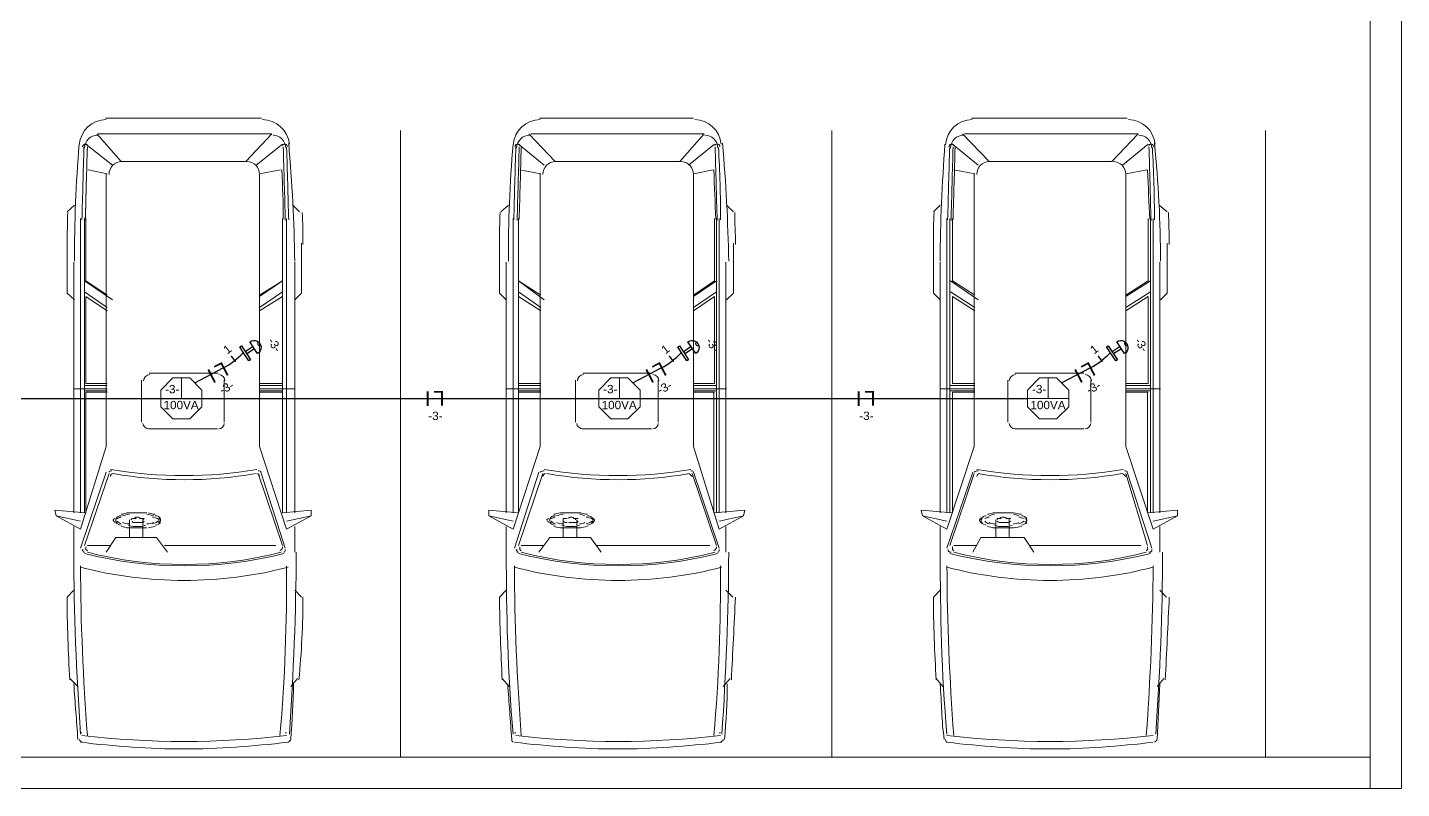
# Model space of a CAD drawing. Header units: millimetres. Extents: x 40 to 176, y -32 to 59.
# Drawn here: x 74 to 80.57, y -16.12 to -12.48 of the extents above; entities that cross this region are included whole.
import ezdxf
from ezdxf.enums import TextEntityAlignment as Align

# ---------------------------------------------------------------- set-up
doc = ezdxf.new("R2010")
doc.units = ezdxf.units.MM
for name, color, linetype in [('1 - Circuitos', 7, 'Continuous'), ('5 - Identificadores', 7, 'Continuous'), ('7 - Eletroduto', 6, 'Continuous'), ('8 - Pontos de iluminação', 5, 'Continuous'), ('9 - Pontos de Tomadas', 240, 'Continuous'), ('Estacionamento', 30, 'Continuous')]:
    doc.layers.add(name, color=color, linetype=linetype)
doc.layers.add('4 - Edificação', color=8, linetype='Continuous', lineweight=20)
doc.styles.get("Standard").update_dxf_attribs({"font": 'arial.ttf'})

# ---------------------------------------------------------------- blocks, each defined once
blk = doc.blocks.new('LAMPADA_TETO')
at = {"layer": '8 - Pontos de iluminação', "color": 5, "linetype": 'Continuous', "lineweight": 15, "true_color": 0x000005}
blk.add_lwpolyline([(0.0401, 0.0986), (-0.0412, 0.0986), (-0.0986, 0.0401), (-0.0986, -0.0395), (-0.0412, -0.098), (0.0401, -0.098), (0.0986, -0.0395), (0.0986, 0.0401)], close=True, dxfattribs=at)
for points in [[(0, 0), (0, 0.0986), (0, 0.0986)], [(0.0986, 0), (-0.0986, 0), (-0.0986, 0)]]:
    blk.add_lwpolyline(points, dxfattribs=at)
at = {"layer": '5 - Identificadores', "ltscale": 0.8}
blk.add_attdef('-N-', (-0.0775, 0.0247), '', height=0.04, dxfattribs=at)
at = {"layer": '5 - Identificadores', "ltscale": 0.8, "flags": 4}
blk.add_attdef('I', (0.0233, 0.025), '', height=0.04, dxfattribs=at)
blk.add_attdef('S-VA', text='', height=0.04, dxfattribs=at).set_placement((-0.0012, -0.0514), align=Align.CENTER)
blk = doc.blocks.new('SENSOR_DE_PRESENCA')
at = {"layer": '8 - Pontos de iluminação'}
for p, q in [((-0.006, -0.0546), (-0.006, -0.01)), ((0.006, -0.0546), (0.006, -0.01))]:
    blk.add_line(p, q, dxfattribs=at)
blk.add_lwpolyline([(0.04, -0.01), (0.04, 0), (0, 0), (-0.04, 0), (-0.04, -0.01), (0, -0.01)], close=True, dxfattribs=at)
blk.add_lwpolyline([(0.0336, -0.0546), (-0.0336, -0.0546, 1.045949)], format="xyb", close=True, dxfattribs=at)
blk.add_arc((0, -0.0897), 0.01, 8.55438, 171.44562, dxfattribs=at)
at = {"layer": '5 - Identificadores', "ltscale": 0.8}
blk.add_attdef('-1-', (0.009, -0.1258), '', height=0.04, dxfattribs=at)
blk = doc.blocks.new('CIRCUITO_LAMPADA')
at = {"layer": '1 - Circuitos', "color": 1}
blk.add_attdef('I', (-0.0831, -0.0365), '', height=0.07, dxfattribs=at)
at = {"layer": '1 - Circuitos', "color": 5}
blk.add_attdef('L', (0.0125, 0.035), '', height=0.07, rotation=180, dxfattribs=at)
at = {"layer": '5 - Identificadores', "ltscale": 0.8}
blk.add_attdef('-N-', (-0.066, -0.103), '', height=0.04, dxfattribs=at)

msp = doc.modelspace()

# ---------------------------------------------------------------- linework, layer by layer
at = {"layer": '4 - Edificação'}
for p, q in [((80.4208, -9.1177), (80.4208, -15.9677)), ((55.0208, -15.9677), (80.4208, -15.9677)), ((80.4208, -15.9677), (80.4208, -16.1177)), ((55.6708, -16.1177), (80.4208, -16.1177))]:
    msp.add_line(p, q, dxfattribs=at)
at = {"layer": '4 - Edificação', "color": 252}
msp.add_lwpolyline([(53.5708, -16.1177), (80.5708, -16.1177), (80.5708, -8.1177), (53.5708, -8.1177)], close=True, dxfattribs=at)
at = {"layer": '7 - Eletroduto'}
for points in [[(70.5273, -14.2534), (74.3145, -14.2534)], [(74.3145, -14.2534), (78.7829, -14.2531)]]:
    msp.add_lwpolyline(points, dxfattribs=at)
at = {"layer": '8 - Pontos de iluminação'}
for points in [[(74.7999, -14.1784), (74.9364, -14.1071, 0.082035), (75.0316, -14.0355, -0.114062)], [(76.8946, -14.1784), (77.0311, -14.1071, 0.082035), (77.1263, -14.0355, -0.114062)], [(78.9452, -14.1784), (79.0818, -14.1071, 0.082035), (79.177, -14.0355, -0.114062)]]:
    msp.add_lwpolyline(points, format="xyb", dxfattribs=at)
at = {"layer": 'Estacionamento', "linetype": 'Continuous', "lineweight": 20}
for points in [[(75.1197, -12.9139), (74.3741, -12.9139), (74.3741, -12.9139)], [(77.1847, -12.9139), (76.4488, -12.9139), (76.4488, -12.9139)], [(79.2595, -12.9139), (78.5139, -12.9139), (78.5139, -12.9139)], [(74.4486, -13.1214), (74.3319, -12.9884), (74.3319, -12.9884)], [(75.1683, -12.9884), (74.3384, -12.9884), (74.3384, -12.9884)], [(75.0451, -13.1214), (75.1683, -12.9884), (75.1683, -12.9884)], [(76.5234, -13.1214), (76.397, -12.9884), (76.397, -12.9884)], [(77.2366, -12.9884), (76.4067, -12.9884), (76.4067, -12.9884)], [(77.1199, -13.1214), (77.2366, -12.9884), (77.2366, -12.9884)], [(78.5982, -13.1214), (78.4717, -12.9884), (78.4717, -12.9884)], [(79.3114, -12.9884), (78.4815, -12.9884), (78.4815, -12.9884)], [(79.1849, -13.1214), (79.3114, -12.9884), (79.3114, -12.9884)], [(74.4065, -13.1376), (74.2801, -13.0371), (74.2801, -13.0371)], [(75.0938, -13.1376), (75.2202, -13.0371), (75.2202, -13.0371)], [(76.4715, -13.1376), (76.3483, -13.0371), (76.3483, -13.0371)], [(77.162, -13.1376), (77.2852, -13.0371), (77.2852, -13.0371)], [(78.5463, -13.1376), (78.4231, -13.0371), (78.4231, -13.0371)], [(79.2368, -13.1376), (79.36, -13.0371), (79.36, -13.0371)], [(75.0451, -13.1214), (74.4486, -13.1214), (74.4486, -13.1214)], [(77.1199, -13.1214), (76.5234, -13.1214), (76.5234, -13.1214)], [(79.1849, -13.1214), (78.5982, -13.1214), (78.5982, -13.1214)], [(74.3806, -13.1797), (74.2898, -13.1603), (74.2898, -13.1603)], [(75.11, -13.1797), (75.2105, -13.1603), (75.2105, -13.1603)], [(76.4553, -13.1797), (76.3548, -13.1603), (76.3548, -13.1603)], [(77.1847, -13.1797), (77.2787, -13.1603), (77.2787, -13.1603)], [(78.5301, -13.1797), (78.4296, -13.1603), (78.4296, -13.1603)], [(79.253, -13.1797), (79.3535, -13.1603), (79.3535, -13.1603)], [(74.225, -13.3288), (74.1893, -13.3613), (74.1893, -13.3613)], [(75.3012, -13.3613), (75.2688, -13.3288), (75.2688, -13.3288)], [(76.2997, -13.3288), (76.2641, -13.3613), (76.2641, -13.3613)], [(77.376, -13.3613), (77.3436, -13.3288), (77.3436, -13.3288)], [(78.3648, -13.3288), (78.3323, -13.3613), (78.3323, -13.3613)], [(79.4508, -13.3613), (79.4119, -13.3288), (79.4119, -13.3288)], [(74.2801, -13.6919), (74.2801, -13.3937), (74.2801, -13.3937)], [(75.2202, -13.6919), (75.2202, -13.3937), (75.2202, -13.3937)], [(76.3483, -13.6919), (76.3483, -13.3937), (76.3483, -13.3937)], [(77.2852, -13.6919), (77.2852, -13.3937), (77.2852, -13.3937)], [(78.4231, -13.6919), (78.4231, -13.3937), (78.4231, -13.3937)], [(79.36, -13.6919), (79.36, -13.3937), (79.36, -13.3937)], [(74.225, -13.7827), (74.1893, -13.7503), (74.1893, -13.5104)], [(75.311, -13.5104), (75.311, -13.7503), (75.2785, -13.7827)], [(76.29, -13.7827), (76.2576, -13.7503), (76.2576, -13.5104)], [(77.376, -13.5104), (77.376, -13.7503), (77.3436, -13.7827)], [(78.3648, -13.7827), (78.3323, -13.7503), (78.3323, -13.5104)], [(79.4508, -13.5104), (79.4508, -13.7503), (79.4183, -13.7827)], [(74.4065, -13.7827), (74.2736, -13.6919), (74.2736, -13.6919)], [(74.3806, -13.76), (74.2801, -13.6919), (74.2801, -13.6919)], [(75.11, -13.76), (75.2202, -13.6919), (75.2202, -13.6919)], [(75.11, -13.7665), (75.2202, -13.6919), (75.2202, -13.6919)], [(76.4715, -13.7827), (76.3483, -13.6919), (76.3483, -13.6919)], [(76.4553, -13.76), (76.3483, -13.6919), (76.3483, -13.6919)], [(77.1847, -13.76), (77.2852, -13.6919), (77.2852, -13.6919)], [(77.1847, -13.7665), (77.295, -13.6919), (77.295, -13.6919)], [(78.5463, -13.7827), (78.4134, -13.6919), (78.4134, -13.6919)], [(78.5301, -13.76), (78.4231, -13.6919), (78.4231, -13.6919)], [(79.253, -13.76), (79.36, -13.6919), (79.36, -13.6919)], [(79.253, -13.7665), (79.3697, -13.6919), (79.3697, -13.6919)], [(74.3806, -13.8184), (74.2736, -13.7438), (74.2736, -13.7438)], [(74.3806, -13.8346), (74.2801, -13.7665), (74.2801, -13.7665)], [(74.2801, -14.1814), (74.2801, -13.7665), (74.2801, -13.7665)], [(75.11, -13.8184), (75.2202, -13.7438), (75.2202, -13.7438)], [(75.11, -13.8346), (75.2202, -13.7665), (75.2202, -13.7665)], [(75.2202, -14.1814), (75.2202, -13.7665), (75.2202, -13.7665)], [(76.4553, -13.8184), (76.3483, -13.7438), (76.3483, -13.7438)], [(76.4553, -13.8346), (76.3483, -13.7665), (76.3483, -13.7665)], [(76.3483, -14.1814), (76.3483, -13.7665), (76.3483, -13.7665)], [(77.1847, -13.8184), (77.295, -13.7438), (77.295, -13.7438)], [(77.1847, -13.8346), (77.2852, -13.7665), (77.2852, -13.7665)], [(77.2852, -14.1814), (77.2852, -13.7665), (77.2852, -13.7665)], [(78.5301, -13.8184), (78.4134, -13.7438), (78.4134, -13.7438)], [(78.5301, -13.8346), (78.4231, -13.7665), (78.4231, -13.7665)], [(78.4231, -14.1814), (78.4231, -13.7665), (78.4231, -13.7665)], [(79.253, -13.8184), (79.3697, -13.7438), (79.3697, -13.7438)], [(79.253, -13.8346), (79.36, -13.7665), (79.36, -13.7665)], [(79.36, -14.1814), (79.36, -13.7665), (79.36, -13.7665)], [(74.3806, -14.1912), (74.2736, -14.1912), (74.2736, -14.1912)], [(74.3806, -14.1814), (74.2801, -14.1814), (74.2801, -14.1814)], [(74.5816, -14.1328), (74.7469, -14.1328), (74.7469, -14.1328)], [(74.9122, -14.1328), (74.7469, -14.1328), (74.7469, -14.1328)], [(75.11, -14.1814), (75.2202, -14.1814), (75.2202, -14.1814)], [(75.11, -14.1912), (75.2202, -14.1912), (75.2202, -14.1912)], [(76.4553, -14.1814), (76.3483, -14.1814), (76.3483, -14.1814)], [(76.4553, -14.1912), (76.3483, -14.1912), (76.3483, -14.1912)], [(76.6563, -14.1328), (76.8216, -14.1328), (76.8216, -14.1328)], [(76.987, -14.1328), (76.8216, -14.1328), (76.8216, -14.1328)], [(77.1847, -14.1814), (77.2852, -14.1814), (77.2852, -14.1814)], [(77.1847, -14.1912), (77.295, -14.1912), (77.295, -14.1912)], [(78.5301, -14.1912), (78.4134, -14.1912), (78.4134, -14.1912)], [(78.5301, -14.1814), (78.4231, -14.1814), (78.4231, -14.1814)], [(78.7214, -14.1328), (78.8867, -14.1328), (78.8867, -14.1328)], [(79.052, -14.1328), (78.8867, -14.1328), (78.8867, -14.1328)], [(79.253, -14.1814), (79.36, -14.1814), (79.36, -14.1814)], [(79.253, -14.1912), (79.3697, -14.1912), (79.3697, -14.1912)], [(74.3806, -14.2074), (74.225, -14.2074), (74.225, -14.2074)], [(74.3806, -14.2171), (74.2736, -14.2171), (74.2736, -14.2171)], [(74.3806, -14.2236), (74.2801, -14.2236), (74.2801, -14.2236)], [(75.11, -14.2074), (75.2785, -14.2074), (75.2785, -14.2074)], [(75.11, -14.2171), (75.2202, -14.2171), (75.2202, -14.2171)], [(75.11, -14.2236), (75.2202, -14.2236), (75.2202, -14.2236)], [(76.4553, -14.2074), (76.29, -14.2074), (76.29, -14.2074)], [(76.4553, -14.2171), (76.3483, -14.2171), (76.3483, -14.2171)], [(76.4553, -14.2236), (76.3483, -14.2236), (76.3483, -14.2236)], [(77.1847, -14.2074), (77.3436, -14.2074), (77.3436, -14.2074)], [(77.1847, -14.2171), (77.295, -14.2171), (77.295, -14.2171)], [(77.1847, -14.2236), (77.2852, -14.2236), (77.2852, -14.2236)], [(78.5301, -14.2074), (78.3648, -14.2074), (78.3648, -14.2074)], [(78.5301, -14.2171), (78.4134, -14.2171), (78.4134, -14.2171)], [(78.5301, -14.2236), (78.4231, -14.2236), (78.4231, -14.2236)], [(79.253, -14.2074), (79.4183, -14.2074), (79.4183, -14.2074)], [(79.253, -14.2171), (79.3697, -14.2171), (79.3697, -14.2171)], [(79.253, -14.2236), (79.36, -14.2236), (79.36, -14.2236)]]:
    msp.add_lwpolyline(points, dxfattribs=at)
at = {"layer": 'Estacionamento', "linetype": 'Continuous', "lineweight": 9}
for points in [[(75.7843, -15.9677), (73.7095, -15.9677), (73.7095, -12.9722)], [(77.8461, -15.9677), (75.7843, -15.9677), (75.7843, -12.9722)], [(77.8461, -12.9722), (77.8461, -15.9677), (79.9208, -15.9677), (79.9208, -12.9722)], [(74.3773, -14.4829), (74.3773, -13.1797), (74.3773, -13.1797)], [(75.11, -14.4829), (75.11, -13.1797), (75.11, -13.1797)], [(76.4521, -14.4829), (76.4521, -13.1797), (76.4521, -13.1797)], [(77.1847, -14.4829), (77.1847, -13.1797), (77.1847, -13.1797)], [(78.5268, -14.4829), (78.5268, -13.1797), (78.5268, -13.1797)], [(79.253, -14.4829), (79.253, -13.1797), (79.253, -13.1797)], [(74.2541, -14.8006), (74.2541, -13.3937), (74.2541, -13.3937)], [(74.2736, -14.8006), (74.2736, -13.3937), (74.2736, -13.3937)], [(75.2202, -14.8006), (75.2202, -13.3937), (75.2202, -13.3937)], [(75.2396, -14.8006), (75.2396, -13.3937), (75.2396, -13.3937)], [(76.3224, -14.8006), (76.3224, -13.3937), (76.3224, -13.3937)], [(76.3483, -14.8006), (76.3483, -13.3937), (76.3483, -13.3937)], [(77.295, -14.8006), (77.295, -13.3937), (77.295, -13.3937)], [(77.3079, -14.8006), (77.3079, -13.3937), (77.3079, -13.3937)], [(78.3972, -14.8006), (78.3972, -13.3937), (78.3972, -13.3937)], [(78.4101, -14.8006), (78.4101, -13.3937), (78.4101, -13.3937)], [(79.3697, -14.8006), (79.3697, -13.3937), (79.3697, -13.3937)], [(79.3827, -14.8006), (79.3827, -13.3937), (79.3827, -13.3937)], [(74.2217, -14.8006), (74.2217, -13.6012), (74.2217, -13.6012)], [(75.2785, -14.8006), (75.2785, -13.6012), (75.2785, -13.6012)], [(76.29, -14.8006), (76.29, -13.6012), (76.29, -13.6012)], [(77.3403, -14.8006), (77.3403, -13.6012), (77.3403, -13.6012)], [(78.3648, -14.8006), (78.3648, -13.6012), (78.3648, -13.6012)], [(79.4151, -14.8006), (79.4151, -13.6012), (79.4151, -13.6012)], [(74.2736, -14.8006), (74.2736, -13.7438), (74.2736, -13.7438)], [(76.3483, -14.8006), (76.3483, -13.7438), (76.3483, -13.7438)], [(78.4101, -14.8006), (78.4101, -13.7438), (78.4101, -13.7438)], [(74.5459, -14.3662), (74.5459, -14.1652), (74.5459, -14.1652)], [(74.9414, -14.3662), (74.9414, -14.1652), (74.9414, -14.1652)], [(76.6207, -14.3662), (76.6207, -14.1652), (76.6207, -14.1652)], [(77.0162, -14.3662), (77.0162, -14.1652), (77.0162, -14.1652)], [(78.6889, -14.3662), (78.6889, -14.1652), (78.6889, -14.1652)], [(79.0844, -14.3662), (79.0844, -14.1652), (79.0844, -14.1652)], [(74.2801, -14.8006), (74.2801, -14.2236), (74.2801, -14.2236)], [(75.2202, -14.8006), (75.2202, -14.2236), (75.2202, -14.2236)], [(76.3483, -14.8006), (76.3483, -14.2236), (76.3483, -14.2236)], [(77.282, -14.8006), (77.282, -14.2236), (77.282, -14.2236)], [(78.4231, -14.8006), (78.4231, -14.2236), (78.4231, -14.2236)], [(79.3568, -14.8006), (79.3568, -14.2236), (79.3568, -14.2236)], [(74.5783, -14.3986), (74.7469, -14.3986), (74.7469, -14.3986)], [(74.909, -14.3986), (74.7469, -14.3986), (74.7469, -14.3986)], [(76.6531, -14.3986), (76.8216, -14.3986), (76.8216, -14.3986)], [(76.9837, -14.3986), (76.8216, -14.3986), (76.8216, -14.3986)], [(78.7214, -14.3986), (78.8834, -14.3986), (78.8834, -14.3986)], [(79.052, -14.3986), (78.8834, -14.3986), (78.8834, -14.3986)], [(74.2541, -14.8784), (74.3773, -14.4829), (74.3773, -14.4829)], [(75.2396, -14.8784), (75.11, -14.4829), (75.11, -14.4829)], [(76.3224, -14.8784), (76.4521, -14.4829), (76.4521, -14.4829)], [(77.3079, -14.8784), (77.1847, -14.4829), (77.1847, -14.4829)], [(78.3972, -14.8784), (78.5268, -14.4829), (78.5268, -14.4829)], [(79.3827, -14.8784), (79.253, -14.4829), (79.253, -14.4829)], [(74.2541, -14.9692), (74.3773, -14.6061), (74.3773, -14.6061)], [(74.2736, -14.9562), (74.3903, -14.6126), (74.3903, -14.6126)], [(75.2202, -14.9562), (75.1035, -14.6126), (75.1035, -14.6126)], [(75.2332, -14.9692), (75.1165, -14.6061), (75.1165, -14.6061)], [(76.3289, -14.9692), (76.4456, -14.6061), (76.4456, -14.6061)], [(76.3483, -14.9562), (76.465, -14.6126), (76.465, -14.6126)], [(77.295, -14.9562), (77.1782, -14.6126), (77.1782, -14.6126)], [(77.3079, -14.9692), (77.1847, -14.6061), (77.1847, -14.6061)], [(78.3972, -14.9692), (78.5204, -14.6061), (78.5204, -14.6061)], [(78.4101, -14.9562), (78.5268, -14.6126), (78.5268, -14.6126)], [(79.3568, -14.9562), (79.253, -14.6126), (79.253, -14.6126)], [(79.3762, -14.9692), (79.2595, -14.6061), (79.2595, -14.6061)], [(74.1374, -14.8136), (74.1309, -14.7877), (74.2801, -14.8006)], [(74.2541, -14.8784), (74.1374, -14.8136), (74.2541, -14.8395)], [(74.4875, -14.859), (74.4875, -14.833), (74.4875, -14.833)], [(74.494, -14.833), (74.5005, -14.8266), (74.5005, -14.8266)], [(74.5524, -14.833), (74.5589, -14.8266), (74.5589, -14.8266)], [(74.5524, -14.859), (74.5524, -14.833), (74.5524, -14.833)], [(75.3563, -14.8136), (75.3563, -14.7877), (75.2202, -14.8006)], [(75.2396, -14.8784), (75.3563, -14.8136), (75.2396, -14.8395)], [(76.2057, -14.8136), (76.2057, -14.7877), (76.3483, -14.8006)], [(76.3224, -14.8784), (76.2057, -14.8136), (76.3224, -14.8395)], [(76.5623, -14.833), (76.5623, -14.8266), (76.5623, -14.8266)], [(76.5623, -14.859), (76.5623, -14.833), (76.5623, -14.833)], [(76.6207, -14.833), (76.6207, -14.8266), (76.6207, -14.8266)], [(76.6271, -14.859), (76.6271, -14.833), (76.6271, -14.833)], [(77.4246, -14.8136), (77.4311, -14.7877), (77.282, -14.8006)], [(77.3079, -14.8784), (77.4246, -14.8136), (77.3079, -14.8395)], [(78.2805, -14.8136), (78.274, -14.7877), (78.4231, -14.8006)], [(78.3972, -14.8784), (78.2805, -14.8136), (78.3972, -14.8395)], [(78.6306, -14.859), (78.6306, -14.833), (78.6306, -14.833)], [(78.6371, -14.833), (78.6371, -14.8266), (78.6371, -14.8266)], [(78.6954, -14.833), (78.6954, -14.8266), (78.6954, -14.8266)], [(78.6954, -14.859), (78.6954, -14.833), (78.6954, -14.833)], [(79.4994, -14.8136), (79.4994, -14.7877), (79.3568, -14.8006)], [(79.3827, -14.8784), (79.4994, -14.8136), (79.3827, -14.8395)], [(74.2217, -14.9886), (74.2217, -14.8655), (74.2217, -14.8655)], [(74.4875, -14.9173), (74.4875, -14.8655), (74.4875, -14.8655)], [(74.5524, -14.9173), (74.5524, -14.8655), (74.5524, -14.8655)], [(75.2785, -14.9886), (75.2785, -14.8655), (75.2785, -14.8655)], [(76.29, -14.9886), (76.29, -14.8655), (76.29, -14.8655)], [(76.5623, -14.9173), (76.5623, -14.8655), (76.5623, -14.8655)], [(76.6271, -14.9173), (76.6271, -14.8655), (76.6271, -14.8655)], [(77.3403, -14.9886), (77.3403, -14.8655), (77.3403, -14.8655)], [(78.3648, -14.9886), (78.3648, -14.8655), (78.3648, -14.8655)], [(78.6306, -14.9173), (78.6306, -14.8655), (78.6306, -14.8655)], [(78.6954, -14.9173), (78.6954, -14.8655), (78.6954, -14.8655)], [(79.4151, -14.9886), (79.4151, -14.8655), (79.4151, -14.8655)], [(74.2865, -14.9562), (74.3968, -14.9562), (74.3968, -14.9562)], [(74.3773, -14.9886), (74.4227, -14.9173), (74.52, -14.9173)], [(74.6691, -14.9886), (74.6172, -14.9173), (74.52, -14.9173)], [(74.6561, -14.9562), (75.1878, -14.9562), (75.1878, -14.9562)], [(76.3613, -14.9562), (76.4715, -14.9562), (76.4715, -14.9562)], [(76.4456, -14.9886), (76.4975, -14.9173), (76.5947, -14.9173)], [(76.7438, -14.9886), (76.692, -14.9173), (76.5947, -14.9173)], [(76.7179, -14.9562), (77.2625, -14.9562), (77.2625, -14.9562)], [(78.4296, -14.9562), (78.5398, -14.9562), (78.5398, -14.9562)], [(78.5204, -14.9886), (78.5593, -14.9173), (78.663, -14.9173)], [(78.8121, -14.9886), (78.7667, -14.9173), (78.663, -14.9173)], [(78.7927, -14.9562), (79.3243, -14.9562), (79.3243, -14.9562)], [(74.2217, -15.1702), (74.1893, -15.2026), (74.1893, -15.2026)], [(75.311, -15.2026), (75.2785, -15.1702), (75.2785, -15.1702)], [(76.29, -15.1702), (76.2576, -15.2026), (76.2576, -15.2026)], [(77.3728, -15.2026), (77.3403, -15.1702), (77.3403, -15.1702)], [(78.3648, -15.1702), (78.3323, -15.2026), (78.3323, -15.2026)], [(79.4475, -15.2026), (79.4151, -15.1702), (79.4151, -15.1702)], [(74.2412, -15.6305), (74.2023, -15.5916), (74.2023, -15.5916)], [(75.2915, -15.5916), (75.2591, -15.6305), (75.2591, -15.6305)], [(76.303, -15.6305), (76.2705, -15.5916), (76.2705, -15.5916)], [(77.3598, -15.5916), (77.3274, -15.6305), (77.3274, -15.6305)], [(78.3777, -15.6305), (78.3453, -15.5916), (78.3453, -15.5916)], [(79.4346, -15.5916), (79.4021, -15.6305), (79.4021, -15.6305)], [(74.2541, -15.851), (74.2606, -15.851), (74.2606, -15.851)], [(75.2332, -15.851), (75.2396, -15.851), (75.2396, -15.851)], [(76.3289, -15.851), (76.3354, -15.851), (76.3354, -15.851)], [(77.3079, -15.851), (77.3144, -15.851), (77.3144, -15.851)]]:
    msp.add_lwpolyline(points, dxfattribs=at)
for points in [[(78.3972, -15.851), (78.3972, -15.851)], [(79.3762, -15.851), (79.3762, -15.851)]]:
    msp.add_lwpolyline(points, close=True, dxfattribs=at)
at = {"layer": 'Estacionamento', "linetype": 'Continuous', "lineweight": 20}
for points in [[(74.3773, -12.9204), (74.3092, -12.9204), (74.2541, -12.9722), (74.2476, -13.0403)], [(75.2526, -13.0371), (75.2461, -12.9722), (75.191, -12.9204), (75.1229, -12.9204)], [(76.4521, -12.9204), (76.384, -12.9204), (76.3289, -12.9722), (76.3224, -13.0403)], [(77.3176, -13.0371), (77.3112, -12.9722), (77.2561, -12.9204), (77.1912, -12.9204)], [(78.5171, -12.9204), (78.4523, -12.9204), (78.3939, -12.9722), (78.3907, -13.0403)], [(79.3924, -13.0371), (79.3859, -12.9722), (79.3308, -12.9204), (79.266, -12.9204)], [(74.3352, -12.9949), (74.3028, -12.9949), (74.2736, -13.0209), (74.2736, -13.0565)], [(75.2364, -13.0565), (75.2332, -13.0209), (75.2072, -12.9949), (75.1748, -12.9949)], [(76.4035, -12.9949), (76.3678, -12.9949), (76.3419, -13.0209), (76.3386, -13.0565)], [(77.3014, -13.0565), (77.3014, -13.0209), (77.2723, -12.9949), (77.2398, -12.9949)], [(78.4782, -12.9949), (78.4426, -12.9949), (78.4166, -13.0209), (78.4134, -13.0565)], [(79.3762, -13.0565), (79.3762, -13.0209), (79.347, -12.9949), (79.3146, -12.9949)], [(74.2476, -13.0371), (74.2314, -13.2251), (74.225, -13.4131), (74.225, -13.5979)], [(74.2703, -13.05), (74.2671, -13.1667), (74.2639, -13.2835), (74.2606, -13.4002)], [(74.2865, -13.05), (74.2833, -13.1667), (74.2801, -13.2835), (74.2768, -13.4034)], [(74.2865, -13.0533), (74.2833, -13.1667), (74.2801, -13.2802), (74.2768, -13.3969)], [(75.2332, -13.4034), (75.2299, -13.2835), (75.2267, -13.1667), (75.2234, -13.05)], [(75.2494, -13.4002), (75.2461, -13.2835), (75.2429, -13.17), (75.2396, -13.0533)], [(75.2785, -13.5979), (75.2753, -13.4099), (75.2656, -13.2219), (75.2494, -13.0338)], [(76.3224, -13.0371), (76.3062, -13.2251), (76.2997, -13.4131), (76.2997, -13.5979)], [(76.3354, -13.05), (76.3321, -13.1667), (76.3289, -13.2835), (76.3257, -13.4002)], [(76.3516, -13.05), (76.3483, -13.1667), (76.3451, -13.2835), (76.3419, -13.4034)], [(76.3613, -13.0533), (76.3581, -13.1667), (76.3548, -13.2802), (76.3516, -13.3969)], [(77.2982, -13.4034), (77.295, -13.2835), (77.2917, -13.1667), (77.2885, -13.05)], [(77.3144, -13.4002), (77.3144, -13.2835), (77.3112, -13.17), (77.3047, -13.0533)], [(77.3533, -13.5979), (77.3501, -13.4099), (77.3403, -13.2219), (77.3241, -13.0338)], [(78.3874, -13.0371), (78.3745, -13.2251), (78.3648, -13.4131), (78.3648, -13.5979)], [(78.4101, -13.05), (78.4069, -13.1667), (78.4037, -13.2835), (78.4004, -13.4002)], [(78.4263, -13.05), (78.4231, -13.1667), (78.4199, -13.2835), (78.4166, -13.4034)], [(78.4361, -13.0533), (78.4328, -13.1667), (78.4296, -13.2802), (78.4263, -13.3969)], [(79.373, -13.4034), (79.3697, -13.2835), (79.3665, -13.1667), (79.3632, -13.05)], [(79.3892, -13.4002), (79.3892, -13.2835), (79.3859, -13.17), (79.3794, -13.0533)], [(79.4183, -13.5979), (79.4183, -13.4099), (79.4086, -13.2219), (79.3892, -13.0338)], [(74.4519, -13.1214), (74.4162, -13.1214), (74.3903, -13.1473), (74.3903, -13.183)], [(74.4519, -13.1214), (74.4162, -13.1214), (74.3903, -13.1473), (74.3903, -13.183)], [(75.11, -13.183), (75.11, -13.1473), (75.084, -13.1214), (75.0484, -13.1214)], [(76.5266, -13.1214), (76.491, -13.1214), (76.465, -13.1473), (76.465, -13.183)], [(76.5266, -13.1214), (76.491, -13.1214), (76.465, -13.1473), (76.465, -13.183)], [(77.1847, -13.183), (77.1847, -13.1473), (77.1588, -13.1214), (77.1231, -13.1214)], [(78.6014, -13.1214), (78.5657, -13.1214), (78.5398, -13.1473), (78.5398, -13.183)], [(78.6014, -13.1214), (78.5657, -13.1214), (78.5398, -13.1473), (78.5398, -13.183)], [(79.253, -13.183), (79.253, -13.1473), (79.2238, -13.1214), (79.1914, -13.1214)], [(75.2234, -13.3969), (75.2234, -13.3191), (75.2202, -13.2413), (75.2169, -13.1603)], [(77.2917, -13.3969), (77.2885, -13.3191), (77.2852, -13.2413), (77.282, -13.1603)], [(79.3665, -13.3969), (79.3632, -13.3191), (79.36, -13.2413), (79.3568, -13.1603)], [(74.1925, -13.3645), (74.1925, -13.4131), (74.1893, -13.465), (74.1893, -13.5169)], [(75.3174, -13.5169), (75.3174, -13.465), (75.3174, -13.4131), (75.3142, -13.3645)], [(76.2608, -13.3645), (76.2576, -13.4131), (76.2576, -13.465), (76.2576, -13.5169)], [(77.3857, -13.5169), (77.3857, -13.465), (77.3825, -13.4131), (77.3825, -13.3645)], [(78.3356, -13.3645), (78.3323, -13.4131), (78.3323, -13.465), (78.3323, -13.5169)], [(79.4605, -13.5169), (79.4605, -13.465), (79.4572, -13.4131), (79.4572, -13.3645)], [(74.5848, -14.1393), (74.5686, -14.1393), (74.5556, -14.1555), (74.5556, -14.1685)], [(74.9446, -14.1685), (74.9446, -14.1555), (74.9317, -14.1393), (74.9155, -14.1393)], [(76.6596, -14.1393), (76.6433, -14.1393), (76.6304, -14.1555), (76.6304, -14.1685)], [(77.0194, -14.1685), (77.0194, -14.1555), (77.0064, -14.1393), (76.9902, -14.1393)], [(78.7246, -14.1393), (78.7084, -14.1393), (78.6954, -14.1555), (78.6954, -14.1685)], [(79.0877, -14.1685), (79.0877, -14.1555), (79.0747, -14.1393), (79.0585, -14.1393)]]:
    msp.add_open_spline(points, degree=3, dxfattribs=at)
for points in [[(74.2865, -13.0436), (74.2865, -13.0371), (74.2801, -13.0371), (74.2736, -13.0371), (74.2736, -13.0371), (74.2703, -13.0403), (74.2639, -13.0436), (74.2639, -13.05)], [(75.2429, -13.05), (75.2429, -13.0436), (75.2396, -13.0403), (75.2332, -13.0371), (75.2332, -13.0371), (75.2299, -13.0371), (75.2234, -13.0371), (75.2202, -13.0436)], [(76.3548, -13.0436), (76.3516, -13.0371), (76.3451, -13.0371), (76.3419, -13.0371), (76.3419, -13.0371), (76.3354, -13.0403), (76.3321, -13.0436), (76.3321, -13.05)], [(77.3112, -13.05), (77.3112, -13.0436), (77.3079, -13.0403), (77.3014, -13.0371), (77.3014, -13.0371), (77.295, -13.0371), (77.2917, -13.0371), (77.2885, -13.0436)], [(78.4296, -13.0436), (78.4263, -13.0371), (78.4199, -13.0371), (78.4166, -13.0371), (78.4166, -13.0371), (78.4101, -13.0403), (78.4069, -13.0436), (78.4069, -13.05)], [(79.3859, -13.05), (79.3859, -13.0436), (79.3827, -13.0403), (79.3762, -13.0371), (79.3762, -13.0371), (79.3697, -13.0371), (79.3665, -13.0371), (79.3632, -13.0436)]]:
    msp.add_open_spline(points, degree=3, knots=[0, 0, 0, 0, 0.125, 0.125, 0.125, 0.125001, 1, 1, 1, 1], dxfattribs=at)
at = {"layer": 'Estacionamento', "linetype": 'Continuous', "lineweight": 9}
for points in [[(74.5524, -14.3727), (74.5524, -14.3857), (74.5653, -14.3986), (74.5848, -14.3986)], [(74.9155, -14.3986), (74.9284, -14.3986), (74.9414, -14.3857), (74.9414, -14.3727)], [(76.6271, -14.3727), (76.6271, -14.3857), (76.6401, -14.3986), (76.6596, -14.3986)], [(76.9902, -14.3986), (77.0032, -14.3986), (77.0162, -14.3857), (77.0162, -14.3727)], [(78.6954, -14.3727), (78.6954, -14.3857), (78.7084, -14.3986), (78.7214, -14.3986)], [(79.0585, -14.3986), (79.0715, -14.3986), (79.0844, -14.3857), (79.0844, -14.3727)], [(74.4033, -14.5996), (74.3968, -14.5996), (74.3903, -14.5996), (74.3903, -14.6061)], [(74.3968, -14.5931), (74.6302, -14.632), (74.8701, -14.632), (75.097, -14.5931)], [(74.4097, -14.6126), (74.4033, -14.6126), (74.3968, -14.6191), (74.3968, -14.6256)], [(74.4097, -14.6126), (74.6367, -14.6515), (74.8636, -14.6515), (75.0905, -14.6126)], [(75.11, -14.6256), (75.11, -14.6191), (75.1035, -14.6126), (75.097, -14.6126)], [(75.1165, -14.6061), (75.1165, -14.5996), (75.11, -14.5996), (75.1035, -14.5996)], [(76.4715, -14.5996), (76.465, -14.5996), (76.4586, -14.5996), (76.4521, -14.6061)], [(76.478, -14.6126), (76.4715, -14.6126), (76.465, -14.6191), (76.465, -14.6256)], [(76.4715, -14.5931), (76.7049, -14.632), (76.9448, -14.632), (77.1718, -14.5931)], [(76.4845, -14.6126), (76.7114, -14.6515), (76.9384, -14.6515), (77.1653, -14.6126)], [(77.1782, -14.6256), (77.1718, -14.6191), (77.1653, -14.6126), (77.1588, -14.6126)], [(77.1847, -14.6061), (77.1847, -14.5996), (77.1782, -14.5996), (77.1718, -14.5996)], [(78.5463, -14.5996), (78.5398, -14.5996), (78.5333, -14.5996), (78.5268, -14.6061)], [(78.5398, -14.5931), (78.7732, -14.632), (79.0066, -14.632), (79.24, -14.5931)], [(78.5528, -14.6126), (78.5463, -14.6126), (78.5398, -14.6191), (78.5398, -14.6256)], [(78.5463, -14.6126), (78.7732, -14.6515), (79.0066, -14.6515), (79.2336, -14.6126)], [(79.253, -14.6256), (79.2465, -14.6191), (79.24, -14.6126), (79.2336, -14.6126)], [(79.2595, -14.6061), (79.2595, -14.5996), (79.253, -14.5996), (79.2465, -14.5996)], [(74.4162, -14.8266), (74.4162, -14.8266), (74.4097, -14.833), (74.4097, -14.833)], [(74.4097, -14.833), (74.4097, -14.8395), (74.4162, -14.8395), (74.4162, -14.846)], [(74.4486, -14.8136), (74.4357, -14.8136), (74.4292, -14.8201), (74.4227, -14.8266)], [(74.4292, -14.8266), (74.4227, -14.8266), (74.4227, -14.833), (74.4227, -14.833)], [(74.4227, -14.833), (74.4227, -14.8395), (74.4227, -14.846), (74.4292, -14.846)], [(74.4227, -14.846), (74.4292, -14.8525), (74.4357, -14.859), (74.4486, -14.859)], [(74.4486, -14.8201), (74.4422, -14.8201), (74.4357, -14.8266), (74.4292, -14.8266)], [(74.4292, -14.8395), (74.4357, -14.846), (74.4422, -14.8525), (74.4486, -14.8525)], [(74.4811, -14.8006), (74.4681, -14.8006), (74.4616, -14.8071), (74.4486, -14.8071)], [(74.4875, -14.8071), (74.4746, -14.8071), (74.4681, -14.8136), (74.4551, -14.8136)], [(74.4551, -14.846), (74.4681, -14.8525), (74.4746, -14.8525), (74.4875, -14.8525)], [(74.5264, -14.8006), (74.507, -14.8006), (74.494, -14.8006), (74.4746, -14.8006)], [(74.5264, -14.8006), (74.5135, -14.8006), (74.494, -14.8006), (74.4811, -14.8006)], [(74.507, -14.8266), (74.507, -14.8266), (74.5005, -14.8266), (74.5005, -14.8266)], [(74.5005, -14.8395), (74.5005, -14.846), (74.507, -14.846), (74.507, -14.846)], [(74.52, -14.8266), (74.5135, -14.8266), (74.5135, -14.8266), (74.507, -14.8266)], [(74.507, -14.846), (74.5135, -14.846), (74.5135, -14.846), (74.52, -14.846)], [(74.5264, -14.8201), (74.52, -14.8201), (74.5135, -14.8201), (74.5135, -14.8266)], [(74.5135, -14.846), (74.5135, -14.846), (74.52, -14.846), (74.5264, -14.846)], [(74.5718, -14.8006), (74.5589, -14.8006), (74.5394, -14.8006), (74.5264, -14.8006)], [(74.5653, -14.8006), (74.5524, -14.8006), (74.5394, -14.8006), (74.5264, -14.8006)], [(74.5394, -14.8266), (74.5329, -14.8201), (74.5264, -14.8201), (74.5264, -14.8201)], [(74.5264, -14.846), (74.5264, -14.846), (74.5329, -14.846), (74.5394, -14.846)], [(74.5524, -14.8266), (74.5459, -14.8266), (74.5459, -14.8266), (74.5394, -14.8266)], [(74.5394, -14.846), (74.5459, -14.846), (74.5459, -14.846), (74.5524, -14.846)], [(74.5589, -14.8266), (74.5589, -14.8266), (74.5524, -14.8266), (74.5524, -14.8266)], [(74.5524, -14.846), (74.5524, -14.846), (74.5589, -14.846), (74.5589, -14.8395)], [(74.6042, -14.8136), (74.5913, -14.8136), (74.5848, -14.8071), (74.5718, -14.8071)], [(74.5718, -14.8525), (74.5848, -14.8525), (74.5913, -14.8525), (74.6042, -14.846)], [(74.6107, -14.8071), (74.5978, -14.8071), (74.5848, -14.8006), (74.5783, -14.8006)], [(74.6237, -14.8266), (74.6172, -14.8266), (74.6042, -14.8201), (74.5978, -14.8201)], [(74.5978, -14.8525), (74.6042, -14.8525), (74.6172, -14.846), (74.6237, -14.8395)], [(74.6367, -14.8266), (74.6302, -14.8201), (74.6237, -14.8136), (74.6107, -14.8136)], [(74.6107, -14.859), (74.6237, -14.859), (74.6302, -14.8525), (74.6367, -14.846)], [(74.6302, -14.833), (74.6302, -14.833), (74.6237, -14.8266), (74.6237, -14.8266)], [(74.6237, -14.846), (74.6237, -14.846), (74.6302, -14.8395), (74.6302, -14.833)], [(74.6367, -14.833), (74.6367, -14.833), (74.6367, -14.8266), (74.6302, -14.8266)], [(74.6302, -14.846), (74.6367, -14.8395), (74.6367, -14.8395), (74.6367, -14.833)], [(76.491, -14.8266), (76.491, -14.8266), (76.4845, -14.833), (76.4845, -14.833)], [(76.4845, -14.833), (76.4845, -14.8395), (76.491, -14.8395), (76.491, -14.846)], [(76.5234, -14.8136), (76.5104, -14.8136), (76.504, -14.8201), (76.4975, -14.8266)], [(76.504, -14.8266), (76.4975, -14.8266), (76.4975, -14.833), (76.4975, -14.833)], [(76.4975, -14.833), (76.4975, -14.8395), (76.4975, -14.846), (76.504, -14.846)], [(76.4975, -14.846), (76.504, -14.8525), (76.5104, -14.859), (76.5234, -14.859)], [(76.5234, -14.8201), (76.5169, -14.8201), (76.5104, -14.8266), (76.504, -14.8266)], [(76.504, -14.8395), (76.5104, -14.846), (76.5169, -14.8525), (76.5234, -14.8525)], [(76.5493, -14.8006), (76.5364, -14.8006), (76.5234, -14.8071), (76.5169, -14.8071)], [(76.5623, -14.8071), (76.5493, -14.8071), (76.5429, -14.8136), (76.5299, -14.8136)], [(76.5299, -14.846), (76.5429, -14.8525), (76.5493, -14.8525), (76.5623, -14.8525)], [(76.6012, -14.8006), (76.5818, -14.8006), (76.5688, -14.8006), (76.5493, -14.8006)], [(76.6012, -14.8006), (76.5882, -14.8006), (76.5688, -14.8006), (76.5558, -14.8006)], [(76.5753, -14.8266), (76.5688, -14.8266), (76.5688, -14.8266), (76.5623, -14.8266)], [(76.5623, -14.8395), (76.5688, -14.846), (76.5688, -14.846), (76.5753, -14.846)], [(76.5818, -14.8266), (76.5818, -14.8266), (76.5753, -14.8266), (76.5753, -14.8266)], [(76.5753, -14.846), (76.5753, -14.846), (76.5818, -14.846), (76.5818, -14.846)], [(76.6012, -14.8201), (76.5947, -14.8201), (76.5882, -14.8201), (76.5882, -14.8266)], [(76.5882, -14.846), (76.5882, -14.846), (76.5947, -14.846), (76.6012, -14.846)], [(76.6466, -14.8006), (76.6336, -14.8006), (76.6142, -14.8006), (76.6012, -14.8006)], [(76.6401, -14.8006), (76.6271, -14.8006), (76.6142, -14.8006), (76.6012, -14.8006)], [(76.6142, -14.8266), (76.6077, -14.8201), (76.6012, -14.8201), (76.6012, -14.8201)], [(76.6012, -14.846), (76.6012, -14.846), (76.6077, -14.846), (76.6142, -14.846)], [(76.6271, -14.8266), (76.6207, -14.8266), (76.6207, -14.8266), (76.6142, -14.8266)], [(76.6142, -14.846), (76.6207, -14.846), (76.6207, -14.846), (76.6271, -14.846)], [(76.6336, -14.8266), (76.6336, -14.8266), (76.6271, -14.8266), (76.6271, -14.8266)], [(76.6271, -14.846), (76.6271, -14.846), (76.6336, -14.846), (76.6336, -14.8395)], [(76.679, -14.8071), (76.666, -14.8071), (76.6531, -14.8006), (76.6401, -14.8006)], [(76.666, -14.8136), (76.6596, -14.8136), (76.6466, -14.8071), (76.6401, -14.8071)], [(76.6401, -14.8525), (76.6466, -14.8525), (76.6596, -14.8525), (76.666, -14.846)], [(76.6985, -14.8266), (76.692, -14.8266), (76.679, -14.8201), (76.6725, -14.8201)], [(76.6725, -14.8525), (76.679, -14.8525), (76.692, -14.846), (76.6985, -14.8395)], [(76.7049, -14.8266), (76.6985, -14.8201), (76.6855, -14.8136), (76.679, -14.8136)], [(76.679, -14.859), (76.6855, -14.859), (76.6985, -14.8525), (76.7049, -14.846)], [(76.7049, -14.833), (76.7049, -14.833), (76.6985, -14.8266), (76.6985, -14.8266)], [(76.6985, -14.846), (76.6985, -14.846), (76.7049, -14.8395), (76.7049, -14.833)], [(76.7114, -14.833), (76.7114, -14.833), (76.7114, -14.8266), (76.7049, -14.8266)], [(76.7049, -14.846), (76.7114, -14.8395), (76.7114, -14.8395), (76.7114, -14.833)], [(78.5593, -14.8266), (78.5528, -14.8266), (78.5528, -14.833), (78.5528, -14.833)], [(78.5528, -14.833), (78.5528, -14.8395), (78.5528, -14.8395), (78.5593, -14.846)], [(78.5852, -14.8136), (78.5787, -14.8136), (78.5657, -14.8201), (78.5593, -14.8266)], [(78.5657, -14.8266), (78.5657, -14.8266), (78.5593, -14.833), (78.5593, -14.833)], [(78.5593, -14.833), (78.5593, -14.8395), (78.5657, -14.846), (78.5657, -14.846)], [(78.5593, -14.846), (78.5657, -14.8525), (78.5787, -14.859), (78.5852, -14.859)], [(78.5982, -14.8201), (78.5917, -14.8201), (78.5852, -14.8266), (78.5787, -14.8266)], [(78.5787, -14.8395), (78.5852, -14.846), (78.5917, -14.8525), (78.5982, -14.8525)], [(78.6241, -14.8006), (78.6111, -14.8006), (78.5982, -14.8071), (78.5917, -14.8071)], [(78.6241, -14.8071), (78.6176, -14.8071), (78.6046, -14.8136), (78.5982, -14.8136)], [(78.5982, -14.846), (78.6046, -14.8525), (78.6176, -14.8525), (78.6241, -14.8525)], [(78.663, -14.8006), (78.65, -14.8006), (78.6371, -14.8006), (78.6176, -14.8006)], [(78.663, -14.8006), (78.65, -14.8006), (78.6371, -14.8006), (78.6241, -14.8006)], [(78.65, -14.8266), (78.6436, -14.8266), (78.6436, -14.8266), (78.6371, -14.8266)], [(78.6371, -14.8395), (78.6436, -14.846), (78.6436, -14.846), (78.65, -14.846)], [(78.663, -14.8201), (78.663, -14.8201), (78.6565, -14.8201), (78.65, -14.8266)], [(78.6565, -14.8266), (78.6565, -14.8266), (78.65, -14.8266), (78.65, -14.8266)], [(78.65, -14.846), (78.6565, -14.846), (78.663, -14.846), (78.663, -14.846)], [(78.65, -14.846), (78.65, -14.846), (78.6565, -14.846), (78.6565, -14.846)], [(78.7149, -14.8006), (78.6954, -14.8006), (78.6825, -14.8006), (78.663, -14.8006)], [(78.7084, -14.8006), (78.6954, -14.8006), (78.6825, -14.8006), (78.663, -14.8006)], [(78.6825, -14.8266), (78.676, -14.8201), (78.6695, -14.8201), (78.663, -14.8201)], [(78.663, -14.846), (78.6695, -14.846), (78.676, -14.846), (78.6825, -14.846)], [(78.6889, -14.8266), (78.6889, -14.8266), (78.6825, -14.8266), (78.6825, -14.8266)], [(78.6825, -14.846), (78.6825, -14.846), (78.6889, -14.846), (78.6889, -14.846)], [(78.7019, -14.8266), (78.6954, -14.8266), (78.6954, -14.8266), (78.6889, -14.8266)], [(78.6889, -14.846), (78.6954, -14.846), (78.6954, -14.846), (78.7019, -14.8395)], [(78.7538, -14.8071), (78.7408, -14.8071), (78.7278, -14.8006), (78.7149, -14.8006)], [(78.7408, -14.8136), (78.7343, -14.8136), (78.7214, -14.8071), (78.7149, -14.8071)], [(78.7149, -14.8525), (78.7214, -14.8525), (78.7343, -14.8525), (78.7408, -14.846)], [(78.7667, -14.8266), (78.7538, -14.8266), (78.7473, -14.8201), (78.7408, -14.8201)], [(78.7408, -14.8525), (78.7473, -14.8525), (78.7538, -14.846), (78.7667, -14.8395)], [(78.7797, -14.8266), (78.7732, -14.8201), (78.7603, -14.8136), (78.7538, -14.8136)], [(78.7538, -14.859), (78.7603, -14.859), (78.7732, -14.8525), (78.7797, -14.846)], [(78.7797, -14.833), (78.7797, -14.833), (78.7732, -14.8266), (78.7732, -14.8266)], [(78.7797, -14.833), (78.7797, -14.833), (78.7732, -14.8266), (78.7732, -14.8266)], [(78.7732, -14.846), (78.7732, -14.8395), (78.7797, -14.8395), (78.7797, -14.833)], [(78.7732, -14.846), (78.7732, -14.846), (78.7797, -14.8395), (78.7797, -14.833)], [(74.4486, -14.8655), (74.4616, -14.8655), (74.4681, -14.8719), (74.4811, -14.8719)], [(74.4746, -14.8719), (74.494, -14.8719), (74.507, -14.8719), (74.5264, -14.8719)], [(74.4811, -14.859), (74.494, -14.8655), (74.5135, -14.8655), (74.5264, -14.8655)], [(74.5264, -14.8655), (74.5394, -14.8655), (74.5524, -14.8655), (74.5653, -14.859)], [(74.5264, -14.8719), (74.5394, -14.8719), (74.5589, -14.8719), (74.5718, -14.8719)], [(74.5783, -14.8719), (74.5848, -14.8719), (74.5978, -14.8655), (74.6107, -14.8655)], [(76.5169, -14.8655), (76.5234, -14.8655), (76.5364, -14.8719), (76.5493, -14.8719)], [(76.5493, -14.8719), (76.5688, -14.8719), (76.5818, -14.8719), (76.6012, -14.8719)], [(76.5558, -14.859), (76.5688, -14.8655), (76.5882, -14.8655), (76.6012, -14.8655)], [(76.6012, -14.8655), (76.6142, -14.8655), (76.6271, -14.8655), (76.6401, -14.859)], [(76.6012, -14.8719), (76.6142, -14.8719), (76.6336, -14.8719), (76.6466, -14.8719)], [(76.6401, -14.8719), (76.6531, -14.8719), (76.666, -14.8655), (76.679, -14.8655)], [(78.5917, -14.8655), (78.5982, -14.8655), (78.6111, -14.8719), (78.6241, -14.8719)], [(78.6176, -14.8719), (78.6371, -14.8719), (78.65, -14.8719), (78.663, -14.8719)], [(78.6241, -14.859), (78.6371, -14.8655), (78.65, -14.8655), (78.663, -14.8655)], [(78.663, -14.8655), (78.6825, -14.8655), (78.6954, -14.8655), (78.7084, -14.859)], [(78.663, -14.8719), (78.6825, -14.8719), (78.6954, -14.8719), (78.7149, -14.8719)], [(78.7149, -14.8719), (78.7278, -14.8719), (78.7408, -14.8655), (78.7538, -14.8655)], [(74.2217, -14.9886), (74.2217, -15.2804), (74.2347, -15.5657), (74.2541, -15.8575)], [(74.2736, -14.9951), (74.5848, -15.0729), (74.9155, -15.0729), (75.2267, -14.9951)], [(74.2865, -14.9886), (74.5913, -15.0665), (74.909, -15.0665), (75.2137, -14.9886)], [(75.2526, -15.8575), (75.2721, -15.5657), (75.285, -15.2804), (75.285, -14.9886)], [(76.29, -14.9886), (76.29, -15.2804), (76.2965, -15.5657), (76.3224, -15.8575)], [(76.3483, -14.9951), (76.6596, -15.0729), (76.9902, -15.0729), (77.3014, -14.9951)], [(76.3613, -14.9886), (76.666, -15.0665), (76.9837, -15.0665), (77.2885, -14.9886)], [(77.3209, -15.8575), (77.3403, -15.5657), (77.3533, -15.2804), (77.3533, -14.9886)], [(78.3648, -14.9886), (78.3648, -15.2804), (78.3712, -15.5657), (78.3972, -15.8575)], [(78.4101, -14.9951), (78.7278, -15.0729), (79.052, -15.0729), (79.3697, -14.9951)], [(78.4296, -14.9886), (78.7343, -15.0665), (79.052, -15.0665), (79.3503, -14.9886)], [(79.3957, -15.8575), (79.4151, -15.5657), (79.4281, -15.2804), (79.4281, -14.9886)], [(74.2541, -15.0535), (74.2541, -15.3258), (74.2671, -15.5916), (74.2865, -15.8639)], [(74.2541, -15.06), (74.5783, -15.1443), (74.9219, -15.1443), (75.2461, -15.06)], [(75.2072, -15.8639), (75.2332, -15.5916), (75.2396, -15.3258), (75.2396, -15.0535)], [(76.3289, -15.0535), (76.3289, -15.3258), (76.3419, -15.5916), (76.3613, -15.8639)], [(76.3289, -15.06), (76.6531, -15.1443), (76.9967, -15.1443), (77.3209, -15.06)], [(77.282, -15.8639), (77.3079, -15.5916), (77.3144, -15.3258), (77.3144, -15.0535)], [(78.3972, -15.0535), (78.3972, -15.3258), (78.4101, -15.5916), (78.4296, -15.8639)], [(78.3972, -15.06), (78.7214, -15.1443), (79.0585, -15.1443), (79.3827, -15.06)], [(79.3503, -15.8639), (79.3697, -15.5916), (79.3827, -15.3258), (79.3827, -15.0535)], [(74.1893, -15.2026), (74.1893, -15.3323), (74.1958, -15.4684), (74.2023, -15.5981)], [(75.298, -15.5981), (75.311, -15.4684), (75.3174, -15.3323), (75.3174, -15.2026)], [(76.2576, -15.2026), (76.2576, -15.3323), (76.2641, -15.4684), (76.2705, -15.5981)], [(77.3663, -15.5981), (77.3728, -15.4684), (77.3792, -15.3323), (77.3857, -15.2026)], [(78.3323, -15.2026), (78.3323, -15.3323), (78.3388, -15.4684), (78.3453, -15.5981)], [(79.441, -15.5981), (79.4475, -15.4684), (79.454, -15.3323), (79.4605, -15.2026)], [(74.2217, -15.6176), (74.2282, -15.7083), (74.2347, -15.7926), (74.2412, -15.8834)], [(75.2591, -15.8834), (75.2656, -15.7926), (75.2721, -15.7083), (75.2721, -15.6176)], [(76.2965, -15.6176), (76.303, -15.7083), (76.3094, -15.7926), (76.3159, -15.8834)], [(77.3339, -15.8834), (77.3403, -15.7926), (77.3468, -15.7083), (77.3468, -15.6176)], [(78.3648, -15.6176), (78.3712, -15.7083), (78.3712, -15.7926), (78.3842, -15.8834)], [(79.4021, -15.8834), (79.4086, -15.7926), (79.4086, -15.7083), (79.4151, -15.6176)], [(74.2476, -15.8834), (74.2476, -15.8899), (74.2541, -15.8899), (74.2606, -15.8964)], [(74.2541, -15.8964), (74.4162, -15.9158), (74.5848, -15.9288), (74.7469, -15.9288)], [(74.2606, -15.8639), (74.5848, -15.9028), (74.9155, -15.9028), (75.2396, -15.8639)], [(74.7469, -15.9288), (74.9155, -15.9288), (75.0776, -15.9158), (75.2461, -15.8964)], [(75.2461, -15.8964), (75.2526, -15.8899), (75.2591, -15.8899), (75.2591, -15.8834)], [(76.3159, -15.8834), (76.3159, -15.8899), (76.3159, -15.8899), (76.3224, -15.8964)], [(76.3289, -15.8964), (76.491, -15.9158), (76.6596, -15.9288), (76.8216, -15.9288)], [(76.3354, -15.8639), (76.6596, -15.9028), (76.9902, -15.9028), (77.3144, -15.8639)], [(76.8216, -15.9288), (76.9902, -15.9288), (77.1523, -15.9158), (77.3209, -15.8964)], [(77.3144, -15.8964), (77.3209, -15.8899), (77.3274, -15.8899), (77.3274, -15.8834)], [(78.3907, -15.8834), (78.3907, -15.8899), (78.3907, -15.8899), (78.3972, -15.8964)], [(78.3972, -15.8639), (78.7278, -15.9028), (79.052, -15.9028), (79.3827, -15.8639)], [(78.3972, -15.8964), (78.5593, -15.9158), (78.7214, -15.9288), (78.8899, -15.9288)], [(78.8899, -15.9288), (79.0585, -15.9288), (79.2206, -15.9158), (79.3827, -15.8964)], [(79.3892, -15.8964), (79.3957, -15.8899), (79.4021, -15.8899), (79.4021, -15.8834)]]:
    msp.add_open_spline(points, degree=3, dxfattribs=at)
for points in [[(74.2671, -14.9757), (74.2606, -14.9757), (74.2606, -14.9822), (74.2671, -14.9822), (74.2671, -14.9822), (74.2671, -14.9886), (74.2671, -14.9886), (74.2736, -14.9886)], [(74.2801, -14.9627), (74.2801, -14.9692), (74.2801, -14.9692), (74.2801, -14.9757), (74.2801, -14.9757), (74.2801, -14.9757), (74.2865, -14.9822), (74.2865, -14.9822)], [(75.2072, -14.9822), (75.2137, -14.9822), (75.2137, -14.9757), (75.2137, -14.9757), (75.2137, -14.9757), (75.2202, -14.9692), (75.2202, -14.9692), (75.2202, -14.9627)], [(75.2267, -14.9886), (75.2267, -14.9886), (75.2332, -14.9886), (75.2332, -14.9822), (75.2332, -14.9822), (75.2332, -14.9822), (75.2332, -14.9757), (75.2332, -14.9757)], [(76.3419, -14.9757), (76.3354, -14.9757), (76.3354, -14.9822), (76.3419, -14.9822), (76.3419, -14.9822), (76.3419, -14.9886), (76.3419, -14.9886), (76.3483, -14.9886)], [(76.3548, -14.9627), (76.3548, -14.9692), (76.3548, -14.9692), (76.3548, -14.9757), (76.3548, -14.9757), (76.3548, -14.9757), (76.3613, -14.9822), (76.3613, -14.9822)], [(77.282, -14.9822), (77.2885, -14.9822), (77.2885, -14.9757), (77.2885, -14.9757), (77.2885, -14.9757), (77.295, -14.9692), (77.295, -14.9692), (77.295, -14.9627)], [(77.3014, -14.9886), (77.3014, -14.9886), (77.3079, -14.9886), (77.3079, -14.9822), (77.3079, -14.9822), (77.3079, -14.9822), (77.3079, -14.9757), (77.3079, -14.9757)], [(78.4037, -14.9757), (78.4037, -14.9757), (78.4037, -14.9822), (78.4037, -14.9822), (78.4037, -14.9822), (78.4101, -14.9886), (78.4101, -14.9886), (78.4166, -14.9886)], [(78.4231, -14.9627), (78.4231, -14.9692), (78.4231, -14.9692), (78.4231, -14.9757), (78.4231, -14.9757), (78.4231, -14.9757), (78.4296, -14.9822), (78.4296, -14.9822)], [(79.3503, -14.9822), (79.3503, -14.9822), (79.3568, -14.9757), (79.3568, -14.9757), (79.3568, -14.9757), (79.3568, -14.9692), (79.3568, -14.9692), (79.3568, -14.9627)], [(79.3632, -14.9886), (79.3697, -14.9886), (79.3697, -14.9886), (79.3762, -14.9822), (79.3762, -14.9822), (79.3762, -14.9822), (79.3762, -14.9757), (79.3762, -14.9757)]]:
    msp.add_open_spline(points, degree=3, knots=[0, 0, 0, 0, 0.125, 0.125, 0.125, 0.125001, 1, 1, 1, 1], dxfattribs=at)

# ---------------------------------------------------------------- block references
at = {"layer": '8 - Pontos de iluminação', "color": 142}
ref = msp.add_blockref('LAMPADA_TETO', (74.7361, -14.2534), dxfattribs=at)
ref.add_attrib('-N-', '-3-', (74.6587, -14.2287), dxfattribs={"layer": '5 - Identificadores', "ltscale": 0.8, "height": 0.04})
ref.add_attrib('S-VA', '100VA', dxfattribs={"layer": '5 - Identificadores', "ltscale": 0.8, "height": 0.04}).set_placement((74.7349, -14.3048), align=Align.CENTER)
ref = msp.add_blockref('LAMPADA_TETO', (76.8309, -14.2534), dxfattribs=at)
ref.add_attrib('-N-', '-3-', (76.7534, -14.2287), dxfattribs={"layer": '5 - Identificadores', "ltscale": 0.8, "height": 0.04})
ref.add_attrib('S-VA', '100VA', dxfattribs={"layer": '5 - Identificadores', "ltscale": 0.8, "height": 0.04}).set_placement((76.8296, -14.3048), align=Align.CENTER)
ref = msp.add_blockref('LAMPADA_TETO', (78.8815, -14.2534), dxfattribs=at)
ref.add_attrib('-N-', '-3-', (78.804, -14.2287), dxfattribs={"layer": '5 - Identificadores', "ltscale": 0.8, "height": 0.04})
ref.add_attrib('S-VA', '100VA', dxfattribs={"layer": '5 - Identificadores', "ltscale": 0.8, "height": 0.04}).set_placement((78.8803, -14.3048), align=Align.CENTER)
at = {"layer": '9 - Pontos de Tomadas', "color": 142}
ref = msp.add_blockref('SENSOR_DE_PRESENCA', (75.0369, -14.0407), dxfattribs=dict(at, xscale=-1, rotation=123.3137945393119))
ref.add_attrib('-1-', '-3-', (75.147, -13.9791), dxfattribs={"layer": '5 - Identificadores', "ltscale": 0.8, "height": 0.04, "rotation": 303.31379})
ref = msp.add_blockref('SENSOR_DE_PRESENCA', (77.1316, -14.0407), dxfattribs=dict(at, xscale=-1, rotation=123.3137945393119))
ref.add_attrib('-1-', '-3-', (77.2417, -13.9791), dxfattribs={"layer": '5 - Identificadores', "ltscale": 0.8, "height": 0.04, "rotation": 303.31379})
ref = msp.add_blockref('SENSOR_DE_PRESENCA', (79.1823, -14.0407), dxfattribs=dict(at, xscale=-1, rotation=123.3137945393119))
ref.add_attrib('-1-', '-3-', (79.2924, -13.9791), dxfattribs={"layer": '5 - Identificadores', "ltscale": 0.8, "height": 0.04, "rotation": 303.31379})
at = {"layer": '9 - Pontos de Tomadas', "color": 142, "rotation": 27.56907309342951}
for p in [(74.9417, -14.1123), (77.0365, -14.1123), (79.0871, -14.1123)]:
    msp.add_blockref('CIRCUITO_LAMPADA', p, dxfattribs=at).add_auto_attribs({'-N-': '-3-', 'L': 'L', 'I': 'I'})
at = {"layer": '9 - Pontos de Tomadas', "color": 142}
for p in [(75.983, -14.2534), (78.044, -14.2533)]:
    msp.add_blockref('CIRCUITO_LAMPADA', p, dxfattribs=at).add_auto_attribs({'-N-': '-3-', 'L': 'L', 'I': 'I'})

# ---------------------------------------------------------------- texts
at = {"layer": '1 - Circuitos', "color": 3, "width": 1.5}
for p in [(74.9875, -14.0839), (77.0822, -14.0839), (79.1329, -14.0839)]:
    msp.add_attdef('I', p, 'I', height=0.035, rotation=37.65577, dxfattribs=at)
at = {"layer": '5 - Identificadores', "ltscale": 0.8}
for p in [(74.9557, -14.0436), (77.0504, -14.0436), (79.101, -14.0436)]:
    msp.add_attdef('1', p, '2', height=0.04, rotation=37.65577, dxfattribs=at)

doc.saveas('drawing.dxf')
